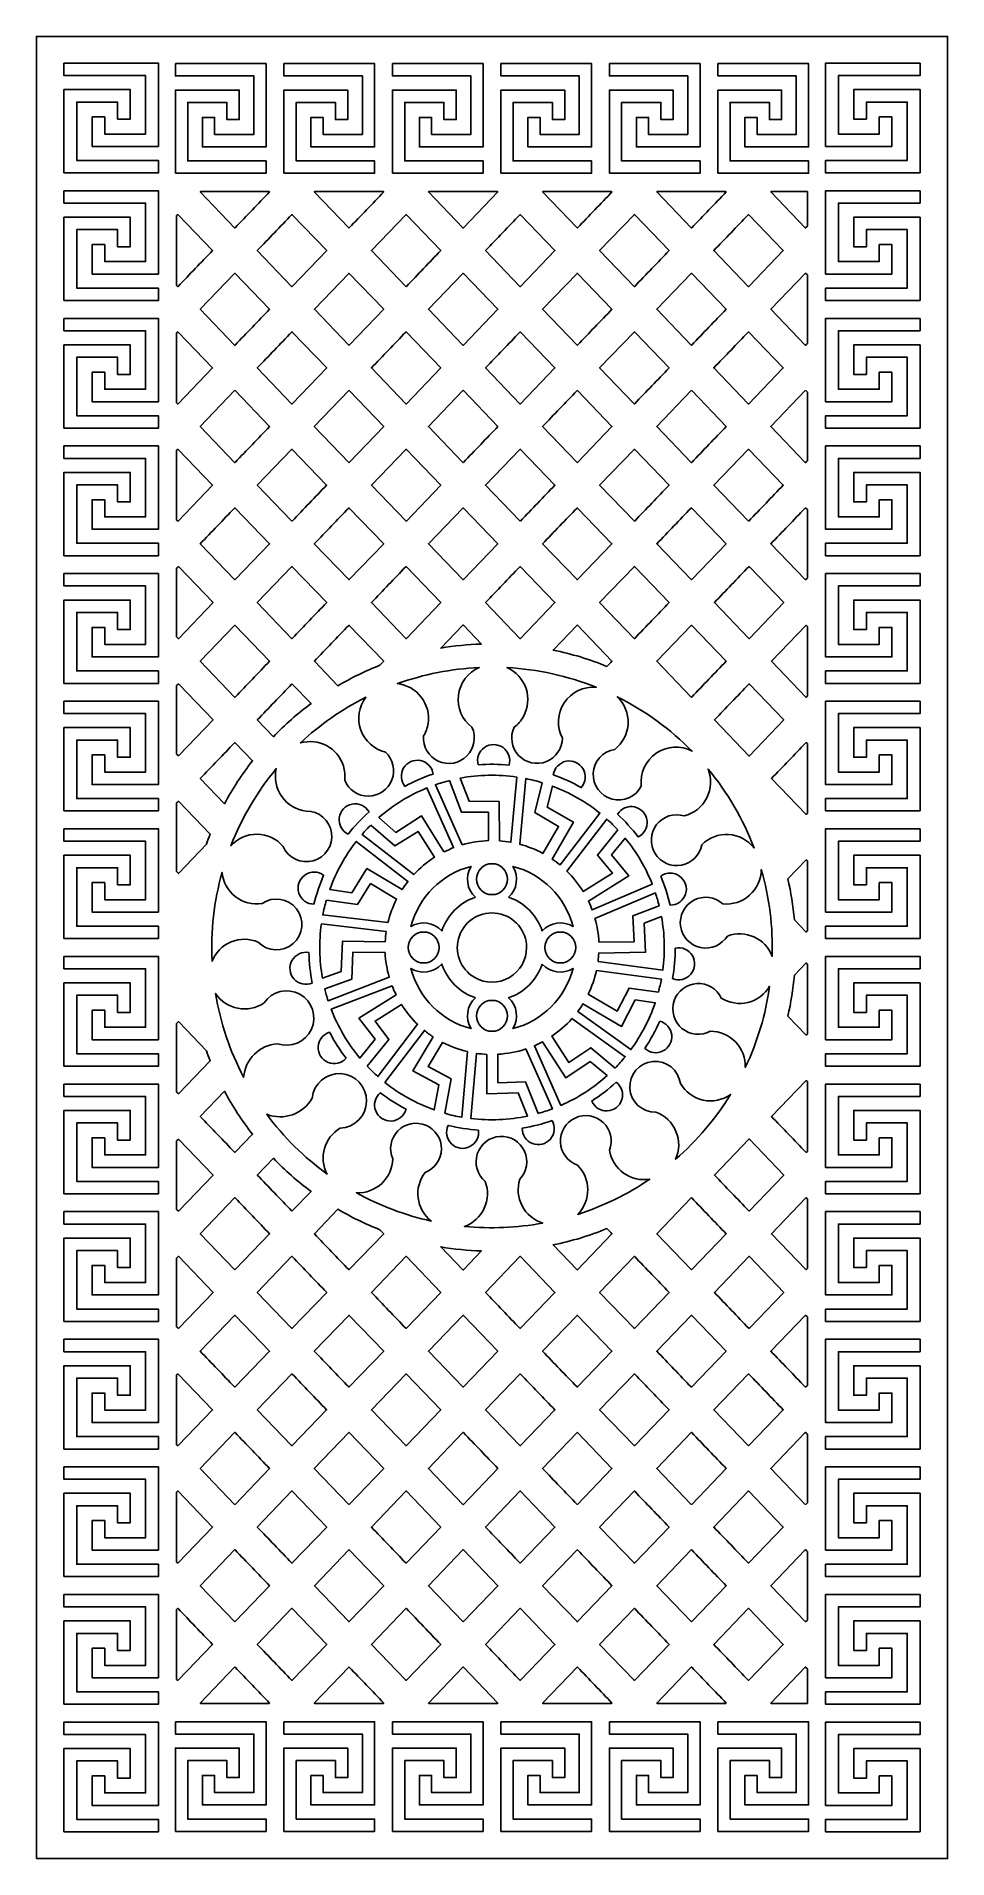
# Model space of a CAD drawing. Header units: millimetres. Extents: x 0 to 1000, y 0 to 2000.
import ezdxf

# ---------------------------------------------------------------- set-up
doc = ezdxf.new("R2010")
doc.units = ezdxf.units.MM
doc.layers.add('Default', color=70, linetype='Continuous')

msp = doc.modelspace()

# ---------------------------------------------------------------- linework, layer by layer
at = {"layer": 'Default'}
for points in [[(0, 0), (1000, 0), (1000, 2000), (0, 2000)], [(30.1, 1970.7), (30.1, 1957), (119.8, 1957), (119.8, 1892.9), (75, 1892.9), (75, 1911.7), (61.1, 1911.7), (61.1, 1879.2), (133.9, 1879.2), (133.9, 1970.7)], [(152.5, 1970.2), (152.5, 1956.6), (238.6, 1956.6), (238.6, 1892.4), (195.5, 1892.4), (195.5, 1911.2), (182.2, 1911.2), (182.2, 1878.8), (252.1, 1878.8), (252.1, 1970.2)], [(271.6, 1970.2), (271.6, 1956.6), (357.7, 1956.6), (357.7, 1892.4), (314.6, 1892.4), (314.6, 1911.2), (301.2, 1911.2), (301.2, 1878.8), (371.2, 1878.8), (371.2, 1970.2)], [(390.7, 1970.2), (390.7, 1956.6), (476.8, 1956.6), (476.8, 1892.4), (433.7, 1892.4), (433.7, 1911.2), (420.3, 1911.2), (420.3, 1878.8), (490.3, 1878.8), (490.3, 1970.2)], [(509.7, 1970.2), (509.7, 1956.6), (595.8, 1956.6), (595.8, 1892.4), (552.8, 1892.4), (552.8, 1911.2), (539.4, 1911.2), (539.4, 1878.8), (609.3, 1878.8), (609.3, 1970.2)], [(628.8, 1970.2), (628.8, 1956.6), (714.9, 1956.6), (714.9, 1892.4), (671.9, 1892.4), (671.9, 1911.2), (658.5, 1911.2), (658.5, 1878.8), (728.4, 1878.8), (728.4, 1970.2)], [(747.9, 1970.2), (747.9, 1956.6), (834, 1956.6), (834, 1892.4), (791, 1892.4), (791, 1911.2), (777.6, 1911.2), (777.6, 1878.8), (847.5, 1878.8), (847.5, 1970.2)], [(969.9, 1970.7), (969.9, 1957), (880.2, 1957), (880.2, 1892.9), (925, 1892.9), (925, 1911.7), (938.9, 1911.7), (938.9, 1879.2), (866.1, 1879.2), (866.1, 1970.7)], [(30.1, 1850.2), (133.9, 1850.2), (133.9, 1863.9), (44.2, 1863.9), (44.2, 1928), (89, 1928), (89, 1909.2), (103, 1909.2), (103, 1941.7), (30.1, 1941.7)], [(152.5, 1849.8), (252.1, 1849.8), (252.1, 1863.4), (166, 1863.4), (166, 1927.6), (209, 1927.6), (209, 1908.8), (222.5, 1908.8), (222.5, 1941.2), (152.5, 1941.2)], [(271.6, 1849.8), (371.2, 1849.8), (371.2, 1863.4), (285.1, 1863.4), (285.1, 1927.6), (328.1, 1927.6), (328.1, 1908.8), (341.6, 1908.8), (341.6, 1941.2), (271.6, 1941.2)], [(390.7, 1849.8), (490.3, 1849.8), (490.3, 1863.4), (404.2, 1863.4), (404.2, 1927.6), (447.2, 1927.6), (447.2, 1908.8), (460.7, 1908.8), (460.7, 1941.2), (390.7, 1941.2)], [(509.7, 1849.8), (609.3, 1849.8), (609.3, 1863.4), (523.2, 1863.4), (523.2, 1927.6), (566.3, 1927.6), (566.3, 1908.8), (579.8, 1908.8), (579.8, 1941.2), (509.7, 1941.2)], [(628.8, 1849.8), (728.4, 1849.8), (728.4, 1863.4), (642.3, 1863.4), (642.3, 1927.6), (685.4, 1927.6), (685.4, 1908.8), (698.8, 1908.8), (698.8, 1941.2), (628.8, 1941.2)], [(747.9, 1849.8), (847.5, 1849.8), (847.5, 1863.4), (761.4, 1863.4), (761.4, 1927.6), (804.5, 1927.6), (804.5, 1908.8), (817.9, 1908.8), (817.9, 1941.2), (747.9, 1941.2)], [(969.9, 1850.2), (866.1, 1850.2), (866.1, 1863.9), (955.8, 1863.9), (955.8, 1928), (911, 1928), (911, 1909.2), (897, 1909.2), (897, 1941.7), (969.9, 1941.7)], [(30.1, 1830.6), (30.1, 1817), (119.8, 1817), (119.8, 1752.8), (75, 1752.8), (75, 1771.6), (61.1, 1771.6), (61.1, 1739.1), (133.9, 1739.1), (133.9, 1830.6)], [(969.9, 1830.6), (969.9, 1817), (880.2, 1817), (880.2, 1752.8), (925, 1752.8), (925, 1771.6), (938.9, 1771.6), (938.9, 1739.1), (866.1, 1739.1), (866.1, 1830.6)], [(30.1, 1710.1), (133.9, 1710.1), (133.9, 1723.8), (44.2, 1723.8), (44.2, 1788), (89, 1788), (89, 1769.2), (103, 1769.2), (103, 1801.6), (30.1, 1801.6)], [(969.9, 1710.1), (866.1, 1710.1), (866.1, 1723.8), (955.8, 1723.8), (955.8, 1788), (911, 1788), (911, 1769.2), (897, 1769.2), (897, 1801.6), (969.9, 1801.6)], [(30.1, 1690.5), (30.1, 1676.9), (119.8, 1676.9), (119.8, 1612.7), (75, 1612.7), (75, 1631.5), (61.1, 1631.5), (61.1, 1599.1), (133.9, 1599.1), (133.9, 1690.5)], [(969.9, 1690.5), (969.9, 1676.9), (880.2, 1676.9), (880.2, 1612.7), (925, 1612.7), (925, 1631.5), (938.9, 1631.5), (938.9, 1599.1), (866.1, 1599.1), (866.1, 1690.5)], [(30.1, 1570.1), (133.9, 1570.1), (133.9, 1583.7), (44.2, 1583.7), (44.2, 1647.9), (89, 1647.9), (89, 1629.1), (103, 1629.1), (103, 1661.5), (30.1, 1661.5)], [(969.9, 1570.1), (866.1, 1570.1), (866.1, 1583.7), (955.8, 1583.7), (955.8, 1647.9), (911, 1647.9), (911, 1629.1), (897, 1629.1), (897, 1661.5), (969.9, 1661.5)], [(30.1, 1550.5), (30.1, 1536.8), (119.8, 1536.8), (119.8, 1472.7), (75, 1472.7), (75, 1491.4), (61.1, 1491.4), (61.1, 1459), (133.9, 1459), (133.9, 1550.5)], [(969.9, 1550.5), (969.9, 1536.8), (880.2, 1536.8), (880.2, 1472.7), (925, 1472.7), (925, 1491.4), (938.9, 1491.4), (938.9, 1459), (866.1, 1459), (866.1, 1550.5)], [(30.1, 1430), (133.9, 1430), (133.9, 1443.7), (44.2, 1443.7), (44.2, 1507.8), (89, 1507.8), (89, 1489), (103, 1489), (103, 1521.5), (30.1, 1521.5)], [(969.9, 1430), (866.1, 1430), (866.1, 1443.7), (955.8, 1443.7), (955.8, 1507.8), (911, 1507.8), (911, 1489), (897, 1489), (897, 1521.5), (969.9, 1521.5)], [(30.1, 1410.4), (30.1, 1396.8), (119.8, 1396.8), (119.8, 1332.6), (75, 1332.6), (75, 1351.4), (61.1, 1351.4), (61.1, 1318.9), (133.9, 1318.9), (133.9, 1410.4)], [(969.9, 1410.4), (969.9, 1396.8), (880.2, 1396.8), (880.2, 1332.6), (925, 1332.6), (925, 1351.4), (938.9, 1351.4), (938.9, 1318.9), (866.1, 1318.9), (866.1, 1410.4)], [(30.1, 1289.9), (133.9, 1289.9), (133.9, 1303.6), (44.2, 1303.6), (44.2, 1367.8), (89, 1367.8), (89, 1349), (103, 1349), (103, 1381.4), (30.1, 1381.4)], [(969.9, 1289.9), (866.1, 1289.9), (866.1, 1303.6), (955.8, 1303.6), (955.8, 1367.8), (911, 1367.8), (911, 1349), (897, 1349), (897, 1381.4), (969.9, 1381.4)], [(30.1, 1270.3), (30.1, 1256.7), (119.8, 1256.7), (119.8, 1192.5), (75, 1192.5), (75, 1211.3), (61.1, 1211.3), (61.1, 1178.9), (133.9, 1178.9), (133.9, 1270.3)], [(969.9, 1270.3), (969.9, 1256.7), (880.2, 1256.7), (880.2, 1192.5), (925, 1192.5), (925, 1211.3), (938.9, 1211.3), (938.9, 1178.9), (866.1, 1178.9), (866.1, 1270.3)], [(30.1, 1149.9), (133.9, 1149.9), (133.9, 1163.5), (44.2, 1163.5), (44.2, 1227.7), (89, 1227.7), (89, 1208.9), (103, 1208.9), (103, 1241.3), (30.1, 1241.3)], [(969.9, 1149.9), (866.1, 1149.9), (866.1, 1163.5), (955.8, 1163.5), (955.8, 1227.7), (911, 1227.7), (911, 1208.9), (897, 1208.9), (897, 1241.3), (969.9, 1241.3)], [(30.1, 1130.3), (30.1, 1116.6), (119.8, 1116.6), (119.8, 1052.5), (75, 1052.5), (75, 1071.2), (61.1, 1071.2), (61.1, 1038.8), (133.9, 1038.8), (133.9, 1130.3)], [(969.9, 1130.3), (969.9, 1116.6), (880.2, 1116.6), (880.2, 1052.5), (925, 1052.5), (925, 1071.2), (938.9, 1071.2), (938.9, 1038.8), (866.1, 1038.8), (866.1, 1130.3)], [(30.1, 1009.8), (133.9, 1009.8), (133.9, 1023.4), (44.2, 1023.4), (44.2, 1087.6), (89, 1087.6), (89, 1068.8), (103, 1068.8), (103, 1101.3), (30.1, 1101.3)], [(969.9, 1009.8), (866.1, 1009.8), (866.1, 1023.4), (955.8, 1023.4), (955.8, 1087.6), (911, 1087.6), (911, 1068.8), (897, 1068.8), (897, 1101.3), (969.9, 1101.3)], [(30.1, 990.2), (30.1, 976.6), (119.8, 976.6), (119.8, 912.4), (75, 912.4), (75, 931.2), (61.1, 931.2), (61.1, 898.7), (133.9, 898.7), (133.9, 990.2)], [(969.9, 990.2), (969.9, 976.6), (880.2, 976.6), (880.2, 912.4), (925, 912.4), (925, 931.2), (938.9, 931.2), (938.9, 898.7), (866.1, 898.7), (866.1, 990.2)], [(30.1, 869.7), (133.9, 869.7), (133.9, 883.4), (44.2, 883.4), (44.2, 947.5), (89, 947.5), (89, 928.8), (103, 928.8), (103, 961.2), (30.1, 961.2)], [(969.9, 869.7), (866.1, 869.7), (866.1, 883.4), (955.8, 883.4), (955.8, 947.5), (911, 947.5), (911, 928.8), (897, 928.8), (897, 961.2), (969.9, 961.2)], [(30.1, 850.1), (30.1, 836.5), (119.8, 836.5), (119.8, 772.3), (75, 772.3), (75, 791.1), (61.1, 791.1), (61.1, 758.7), (133.9, 758.7), (133.9, 850.1)], [(969.9, 850.1), (969.9, 836.5), (880.2, 836.5), (880.2, 772.3), (925, 772.3), (925, 791.1), (938.9, 791.1), (938.9, 758.7), (866.1, 758.7), (866.1, 850.1)], [(30.1, 729.7), (133.9, 729.7), (133.9, 743.3), (44.2, 743.3), (44.2, 807.5), (89, 807.5), (89, 788.7), (103, 788.7), (103, 821.1), (30.1, 821.1)], [(969.9, 729.7), (866.1, 729.7), (866.1, 743.3), (955.8, 743.3), (955.8, 807.5), (911, 807.5), (911, 788.7), (897, 788.7), (897, 821.1), (969.9, 821.1)], [(30.1, 710.1), (30.1, 696.4), (119.8, 696.4), (119.8, 632.2), (75, 632.2), (75, 651), (61.1, 651), (61.1, 618.6), (133.9, 618.6), (133.9, 710.1)], [(969.9, 710.1), (969.9, 696.4), (880.2, 696.4), (880.2, 632.2), (925, 632.2), (925, 651), (938.9, 651), (938.9, 618.6), (866.1, 618.6), (866.1, 710.1)], [(30.1, 589.6), (133.9, 589.6), (133.9, 603.2), (44.2, 603.2), (44.2, 667.4), (89, 667.4), (89, 648.6), (103, 648.6), (103, 681.1), (30.1, 681.1)], [(969.9, 589.6), (866.1, 589.6), (866.1, 603.2), (955.8, 603.2), (955.8, 667.4), (911, 667.4), (911, 648.6), (897, 648.6), (897, 681.1), (969.9, 681.1)], [(30.1, 570), (30.1, 556.3), (119.8, 556.3), (119.8, 492.2), (75, 492.2), (75, 511), (61.1, 511), (61.1, 478.5), (133.9, 478.5), (133.9, 570)], [(969.9, 570), (969.9, 556.3), (880.2, 556.3), (880.2, 492.2), (925, 492.2), (925, 511), (938.9, 511), (938.9, 478.5), (866.1, 478.5), (866.1, 570)], [(30.1, 449.5), (133.9, 449.5), (133.9, 463.2), (44.2, 463.2), (44.2, 527.3), (89, 527.3), (89, 508.6), (103, 508.6), (103, 541), (30.1, 541)], [(969.9, 449.5), (866.1, 449.5), (866.1, 463.2), (955.8, 463.2), (955.8, 527.3), (911, 527.3), (911, 508.6), (897, 508.6), (897, 541), (969.9, 541)], [(30.1, 429.9), (30.1, 416.3), (119.8, 416.3), (119.8, 352.1), (75, 352.1), (75, 370.9), (61.1, 370.9), (61.1, 338.5), (133.9, 338.5), (133.9, 429.9)], [(969.9, 429.9), (969.9, 416.3), (880.2, 416.3), (880.2, 352.1), (925, 352.1), (925, 370.9), (938.9, 370.9), (938.9, 338.5), (866.1, 338.5), (866.1, 429.9)], [(30.1, 309.5), (133.9, 309.5), (133.9, 323.1), (44.2, 323.1), (44.2, 387.3), (89, 387.3), (89, 368.5), (103, 368.5), (103, 400.9), (30.1, 400.9)], [(969.9, 309.5), (866.1, 309.5), (866.1, 323.1), (955.8, 323.1), (955.8, 387.3), (911, 387.3), (911, 368.5), (897, 368.5), (897, 400.9), (969.9, 400.9)], [(30.1, 289.9), (30.1, 276.2), (119.8, 276.2), (119.8, 212), (75, 212), (75, 230.8), (61.1, 230.8), (61.1, 198.4), (133.9, 198.4), (133.9, 289.9)], [(969.9, 289.9), (969.9, 276.2), (880.2, 276.2), (880.2, 212), (925, 212), (925, 230.8), (938.9, 230.8), (938.9, 198.4), (866.1, 198.4), (866.1, 289.9)], [(30.1, 169.4), (133.9, 169.4), (133.9, 183), (44.2, 183), (44.2, 247.2), (89, 247.2), (89, 228.4), (103, 228.4), (103, 260.9), (30.1, 260.9)], [(969.9, 169.4), (866.1, 169.4), (866.1, 183), (955.8, 183), (955.8, 247.2), (911, 247.2), (911, 228.4), (897, 228.4), (897, 260.9), (969.9, 260.9)], [(30.1, 149.8), (30.1, 136.1), (119.8, 136.1), (119.8, 72), (75, 72), (75, 90.8), (61.1, 90.8), (61.1, 58.3), (133.9, 58.3), (133.9, 149.8)], [(152.5, 150.2), (152.5, 136.6), (238.6, 136.6), (238.6, 72.4), (195.5, 72.4), (195.5, 91.2), (182.2, 91.2), (182.2, 58.8), (252.1, 58.8), (252.1, 150.2)], [(271.6, 150.2), (271.6, 136.6), (357.7, 136.6), (357.7, 72.4), (314.6, 72.4), (314.6, 91.2), (301.2, 91.2), (301.2, 58.8), (371.2, 58.8), (371.2, 150.2)], [(390.7, 150.2), (390.7, 136.6), (476.8, 136.6), (476.8, 72.4), (433.7, 72.4), (433.7, 91.2), (420.3, 91.2), (420.3, 58.8), (490.3, 58.8), (490.3, 150.2)], [(509.7, 150.2), (509.7, 136.6), (595.8, 136.6), (595.8, 72.4), (552.8, 72.4), (552.8, 91.2), (539.4, 91.2), (539.4, 58.8), (609.3, 58.8), (609.3, 150.2)], [(628.8, 150.2), (628.8, 136.6), (714.9, 136.6), (714.9, 72.4), (671.9, 72.4), (671.9, 91.2), (658.5, 91.2), (658.5, 58.8), (728.4, 58.8), (728.4, 150.2)], [(747.9, 150.2), (747.9, 136.6), (834, 136.6), (834, 72.4), (791, 72.4), (791, 91.2), (777.6, 91.2), (777.6, 58.8), (847.5, 58.8), (847.5, 150.2)], [(969.9, 149.8), (969.9, 136.1), (880.2, 136.1), (880.2, 72), (925, 72), (925, 90.8), (938.9, 90.8), (938.9, 58.3), (866.1, 58.3), (866.1, 149.8)], [(30.1, 29.3), (133.9, 29.3), (133.9, 43), (44.2, 43), (44.2, 107.1), (89, 107.1), (89, 88.3), (103, 88.3), (103, 120.8), (30.1, 120.8)], [(152.5, 29.8), (252.1, 29.8), (252.1, 43.4), (166, 43.4), (166, 107.6), (209, 107.6), (209, 88.8), (222.5, 88.8), (222.5, 121.2), (152.5, 121.2)], [(271.6, 29.8), (371.2, 29.8), (371.2, 43.4), (285.1, 43.4), (285.1, 107.6), (328.1, 107.6), (328.1, 88.8), (341.6, 88.8), (341.6, 121.2), (271.6, 121.2)], [(390.7, 29.8), (490.3, 29.8), (490.3, 43.4), (404.2, 43.4), (404.2, 107.6), (447.2, 107.6), (447.2, 88.8), (460.7, 88.8), (460.7, 121.2), (390.7, 121.2)], [(509.7, 29.8), (609.3, 29.8), (609.3, 43.4), (523.2, 43.4), (523.2, 107.6), (566.3, 107.6), (566.3, 88.8), (579.8, 88.8), (579.8, 121.2), (509.7, 121.2)], [(628.8, 29.8), (728.4, 29.8), (728.4, 43.4), (642.3, 43.4), (642.3, 107.6), (685.4, 107.6), (685.4, 88.8), (698.8, 88.8), (698.8, 121.2), (628.8, 121.2)], [(747.9, 29.8), (847.5, 29.8), (847.5, 43.4), (761.4, 43.4), (761.4, 107.6), (804.5, 107.6), (804.5, 88.8), (817.9, 88.8), (817.9, 121.2), (747.9, 121.2)], [(969.9, 29.3), (866.1, 29.3), (866.1, 43), (955.8, 43), (955.8, 107.1), (911, 107.1), (911, 88.3), (897, 88.3), (897, 120.8), (969.9, 120.8)]]:
    msp.add_lwpolyline(points, close=True, dxfattribs=at)
for points in [[(217.5, 1790, 0.002669), (218.1, 1790, -0.0024), (255.9, 1829.3), (255.5, 1829.8), (180.1, 1829.8), (179.7, 1829.3)], [(343.4, 1790, 0.001102), (342.8, 1790), (304.9, 1829.3), (305.4, 1829.8), (380.8, 1829.8), (381.2, 1829.3, -0.000785), (343.4, 1790)], [(468.7, 1790, 0.001102), (468, 1790), (430.2, 1829.3), (430.6, 1829.8), (506, 1829.8), (506.5, 1829.3)], [(593.3, 1790, 0.002669), (594, 1790, -0.0024), (631.7, 1829.3), (631.3, 1829.8), (555.9, 1829.8), (555.5, 1829.3)], [(719.2, 1790, 0.001102), (718.6, 1790), (680.8, 1829.3), (681.2, 1829.8), (756.6, 1829.8), (757, 1829.3, -0.000785), (719.2, 1790)], [(844.5, 1790, 0.001102), (843.9, 1790), (806, 1829.3), (806.5, 1829.8), (846.1, 1829.8), (846.1, 1791.7, -0.000034), (844.5, 1790)], [(154.9, 1725.6, 0.003606), (155.5, 1725.6, -0.0024), (193.3, 1765), (155.5, 1804.3, -0.005143), (154.8, 1804.3), (153.9, 1803.3), (153.9, 1726.7)], [(280.1, 1804.3, -0.002374), (242.3, 1765), (280.1, 1725.6, -0.00111), (280.8, 1725.6), (280.8, 1725.6), (318.6, 1765), (280.8, 1804.3), (280.8, 1804.3, 0.003151)], [(406.1, 1725.6, -0.0024), (443.8, 1765), (406, 1804.3, -0.005177), (405.4, 1804.3), (405.4, 1804.3), (367.6, 1765), (405.4, 1725.6), (405.4, 1725.6, 0.003645)], [(531.3, 1804.3), (569.1, 1765), (531.3, 1725.6), (531.3, 1725.6, 0.00111), (530.7, 1725.6), (492.9, 1765, -0.000728), (530.6, 1804.3), (530.6, 1804.3, 0.008661)], [(656.6, 1725.6, 0.000785), (694.4, 1765), (656.6, 1804.3, -0.008661), (655.9, 1804.3), (655.9, 1804.3), (618.1, 1765), (655.9, 1725.6), (655.9, 1725.6, 0.003645)], [(781.2, 1804.3, -0.002374), (743.4, 1765), (781.2, 1725.6, -0.00111), (781.9, 1725.6), (781.9, 1725.6), (819.6, 1765), (781.8, 1804.3), (781.8, 1804.3, 0.003151)], [(217.5, 1739.9, 0.194133), (218.1, 1739.9), (218.1, 1739.9), (255.9, 1700.6, -0.000785), (218.1, 1661.3), (218.2, 1661.3, 0.00111), (217.5, 1661.3), (179.7, 1700.6), (217.5, 1739.9, -0.000299)], [(343.4, 1739.9), (381.2, 1700.6), (343.4, 1661.3), (343.4, 1661.3, 0.00111), (342.8, 1661.3), (305, 1700.6), (342.8, 1739.9), (342.7, 1739.9, 0.194096), (343.4, 1739.9)], [(468.7, 1739.9), (506.5, 1700.6), (468.7, 1661.3), (468.7, 1661.3, 0.00111), (468, 1661.3), (430.2, 1700.6), (468, 1739.9), (468, 1739.9, 0.194096), (468.7, 1739.9)], [(594, 1661.3, -0.0024), (631.7, 1700.6), (593.9, 1739.9, -0.189578), (593.3, 1739.9), (593.3, 1739.9), (555.5, 1700.6), (593.3, 1661.3), (593.3, 1661.3, 0.002697)], [(718.6, 1739.9, 0.194133), (719.2, 1739.9), (719.2, 1739.9), (757, 1700.6, -0.000785), (719.2, 1661.3), (719.2, 1661.3, 0.00111), (718.6, 1661.3), (680.8, 1700.6), (718.6, 1739.9, -0.000299)], [(843.8, 1739.9, 0.19242), (844.5, 1739.9), (846.1, 1738.2), (846.1, 1663, -0.000034), (844.5, 1661.3, -0.003791), (843.9, 1661.3), (806.1, 1700.6), (843.8, 1739.9, -0.000313)], [(155.5, 1675.5, 0.003124), (154.8, 1675.5, -0.000062), (153.9, 1674.5), (153.9, 1597.9), (154.9, 1596.9, -0.008425), (155.5, 1596.9), (193.3, 1636.2)], [(280.1, 1675.5, -0.002374), (242.3, 1636.2), (280.1, 1596.9, -0.00111), (280.8, 1596.9), (280.8, 1596.9), (318.6, 1636.2), (280.8, 1675.5), (280.8, 1675.5, 0.003151)], [(405.4, 1675.5, -0.002374), (367.6, 1636.2), (405.4, 1596.9, -0.008492), (406.1, 1596.9), (406, 1596.9), (443.8, 1636.2), (406, 1675.5), (406, 1675.5, 0.003151)], [(531.3, 1675.5), (569.1, 1636.2), (531.3, 1596.9), (531.3, 1596.9, 0.00111), (530.7, 1596.9), (492.9, 1636.2, -0.000728), (530.7, 1675.5), (530.6, 1675.5, 0.008661)], [(656.6, 1596.9, 0.000785), (694.4, 1636.2), (656.6, 1675.5, -0.008661), (655.9, 1675.5), (655.9, 1675.5), (618.1, 1636.2), (655.9, 1596.9), (655.9, 1596.9, 0.003645)], [(781.2, 1675.5, -0.002374), (743.4, 1636.2), (781.2, 1596.9, -0.00111), (781.9, 1596.9), (781.9, 1596.9), (819.7, 1636.2), (781.8, 1675.5), (781.8, 1675.5, 0.003151)], [(217.5, 1611.2, 0.194133), (218.1, 1611.2), (218.1, 1611.2), (255.9, 1571.8, -0.000619), (218.1, 1532.5), (218.1, 1532.5, 0.005324), (217.5, 1532.5), (179.7, 1571.8), (217.4, 1611.2, -0.000299)], [(342.7, 1611.2, 0.194133), (343.4, 1611.2, 1.090548), (343.4, 1611.2), (381.2, 1571.8), (343.4, 1532.5), (343.4, 1532.5, 0.00111), (342.7, 1532.5), (304.9, 1571.8), (342.7, 1611.2, -0.000299)], [(468.7, 1611.2), (506.4, 1571.8, -0.000873), (468.7, 1532.5), (468.7, 1532.5, 0.00111), (468, 1532.5), (430.2, 1571.8), (468, 1611.2), (468, 1611.2, -0.083248)], [(593.3, 1611.2, 0.194137), (593.9, 1611.2), (593.9, 1611.2), (631.7, 1571.8), (593.9, 1532.5, -0.002697), (593.3, 1532.5), (593.3, 1532.5), (555.5, 1571.8, -0.000554), (593.3, 1611.2, -0.000303)], [(718.5, 1611.2, 0.194133), (719.2, 1611.2), (719.2, 1611.2), (757, 1571.8, -0.000619), (719.2, 1532.5), (719.2, 1532.5, 0.005324), (718.6, 1532.5), (680.8, 1571.8), (718.5, 1611.2, -0.000299)], [(843.8, 1611.2, 0.192606), (844.5, 1611.2), (846.1, 1609.4), (846.1, 1534.2, -0.000027), (844.5, 1532.5, -0.003791), (843.8, 1532.5), (806, 1571.8), (843.8, 1611.2, -0.000297)], [(155.5, 1546.8), (193.3, 1507.5), (155.5, 1468.1, 0.001102), (154.8, 1468.2), (153.9, 1469.2), (153.9, 1545.8), (154.8, 1546.8, 0.19156), (155.5, 1546.8)], [(280.8, 1468.1, -0.0024), (318.5, 1507.5), (280.7, 1546.8, -0.189578), (280.1, 1546.8), (280.1, 1546.8), (242.3, 1507.5), (280.1, 1468.2), (280.1, 1468.2, 0.002697)], [(406, 1546.8), (443.8, 1507.5), (406, 1468.1), (406, 1468.1, 0.00111), (405.4, 1468.2), (367.6, 1507.5), (405.4, 1546.8), (405.4, 1546.8, 0.194096), (406, 1546.8)], [(531.3, 1468.1, -0.0024), (569.1, 1507.5), (531.3, 1546.8, -0.189578), (530.6, 1546.8), (530.6, 1546.8), (492.8, 1507.5), (530.7, 1468.2), (530.6, 1468.2, 0.002697)], [(655.9, 1546.8, 0.194133), (656.6, 1546.8), (656.6, 1546.8), (694.3, 1507.5, -0.000785), (656.6, 1468.1), (656.6, 1468.1, 0.00111), (655.9, 1468.2), (618.1, 1507.5), (655.9, 1546.8, -0.000299)], [(781.2, 1546.8, 0.194133), (781.8, 1546.8), (781.8, 1546.8), (819.6, 1507.5, -0.000785), (781.9, 1468.1), (781.9, 1468.1, 0.00111), (781.2, 1468.2), (743.4, 1507.5), (781.2, 1546.8, -0.000299)], [(217.4, 1482.4, -0.002374), (179.7, 1443.1), (217.5, 1403.8, -0.00111), (218.1, 1403.8), (218.1, 1403.8), (255.9, 1443.1), (218.1, 1482.4), (218.1, 1482.4, 0.003151)], [(342.7, 1482.4, -0.002374), (304.9, 1443.1), (342.7, 1403.8, -0.008492), (343.4, 1403.8), (343.4, 1403.8), (381.2, 1443.1), (343.4, 1482.4), (343.4, 1482.4, 0.003151)], [(468.6, 1482.4), (506.4, 1443.1), (468.7, 1403.8), (468.7, 1403.8, 0.00111), (468, 1403.8), (430.2, 1443.1), (468, 1482.4), (468, 1482.4, 0.194096), (468.6, 1482.4)], [(593.3, 1482.4, 0.194137), (593.9, 1482.4), (593.9, 1482.4), (631.7, 1443.1), (593.9, 1403.8, -0.002697), (593.3, 1403.8), (593.3, 1403.8), (555.5, 1443.1, -0.000554), (593.3, 1482.4, -0.000303)], [(718.5, 1482.4, -0.002374), (680.8, 1443.1), (718.6, 1403.8, -0.00111), (719.2, 1403.8), (719.2, 1403.8), (757, 1443.1), (719.2, 1482.4), (719.2, 1482.4, 0.003151)], [(844.5, 1482.4, 0.003124), (843.8, 1482.4, -0.002374), (806, 1443.1), (843.8, 1403.8, -0.001102), (844.5, 1403.8), (846.1, 1405.5), (846.1, 1480.7)], [(156.1, 1418, 0.003124), (155.5, 1418, -0.000103), (153.9, 1416.2), (153.9, 1341), (155.5, 1339.3, -0.008425), (156.2, 1339.3), (193.9, 1378.6)], [(280.8, 1339.3, -0.0024), (318.6, 1378.6), (280.8, 1418, -0.189578), (280.1, 1418), (280.1, 1418), (242.3, 1378.6), (280.1, 1339.3), (280.1, 1339.3, 0.002697)], [(405.4, 1418, -0.002374), (367.6, 1378.6), (405.4, 1339.3, -0.008492), (406, 1339.3), (406, 1339.3), (443.8, 1378.6), (406, 1418), (406, 1418, 0.003151)], [(531.3, 1418), (569.1, 1378.6), (531.3, 1339.3), (531.3, 1339.3, 0.00111), (530.7, 1339.3), (492.9, 1378.6, -0.000728), (530.6, 1418), (530.6, 1418, 0.008661)], [(656.6, 1339.3, 0.000785), (694.4, 1378.6), (656.6, 1418, -0.008661), (655.9, 1418), (655.9, 1418), (618.1, 1378.6), (655.9, 1339.3), (655.9, 1339.3, 0.003645)], [(782.5, 1418), (820.3, 1378.6), (782.5, 1339.3), (782.5, 1339.3, 0.00111), (781.9, 1339.3), (744.1, 1378.6, -0.000554), (781.8, 1418), (781.8, 1418, 0.194137), (782.5, 1418)], [(217.5, 1353.6, 0.194133), (218.1, 1353.6), (218.1, 1353.6), (255.9, 1314.3, -0.000619), (218.2, 1274.9), (218.2, 1274.9, 0.005324), (217.5, 1274.9), (179.7, 1314.3), (217.5, 1353.6, -0.000299)], [(342.8, 1353.6, 0.191189), (343.4, 1353.6), (381.2, 1314.3), (376.9, 1309.8, 0.038437), (330.9, 1287.3), (305, 1314.3, -0.000554), (342.7, 1353.6, 0.000241)], [(468, 1353.7, -0.082521), (468.6, 1353.7), (488.4, 1333.1, 0.033642), (443.8, 1328.6)], [(593.3, 1353.7), (567.1, 1326.5, -0.046353), (626.1, 1308.5, 0.000116), (631.7, 1314.4), (593.9, 1353.7, -0.008602), (593.3, 1353.7)], [(718.6, 1353.6, 0.194133), (719.2, 1353.6), (719.2, 1353.6), (757, 1314.3, -0.000785), (719.2, 1274.9), (719.2, 1274.9, 0.00111), (718.6, 1274.9), (680.8, 1314.3), (718.6, 1353.6, -0.000299)], [(844.5, 1353.6, 0.192606), (845.1, 1353.6), (846.1, 1352.5), (846.1, 1275.9, -0.000016), (845.2, 1274.9, -0.003791), (844.5, 1274.9), (806.7, 1314.3), (844.5, 1353.6, -0.000297)], [(429.8, 1245.8, -0.095197), (424.9, 1232.2, 1.297581), (478, 1241.7, -0.575218), (486, 1307.3, 0.074829), (396.2, 1289.6, -0.426581)], [(534.4, 1253.4, -0.102611), (524.2, 1241.7, 1.240818), (577.3, 1229.8, -0.591421), (614.4, 1285.6, 0.082117), (516.4, 1307.2, -0.443906)], [(156.1, 1289.2), (193.9, 1249.9), (156.1, 1210.6, 0.001102), (155.5, 1210.6), (153.9, 1212.3), (153.9, 1287.5), (155.5, 1289.2, 0.19156), (156.1, 1289.2)], [(280.8, 1289.1, 0.003124), (280.1, 1289.1, -0.002374), (242.3, 1249.8), (260, 1231.4, -0.041332), (301.4, 1267.7)], [(781.8, 1289.1, -0.002374), (744.1, 1249.8), (781.9, 1210.5, -0.00111), (782.5, 1210.5), (782.5, 1210.5), (820.3, 1249.8), (782.5, 1289.1), (782.5, 1289.1, 0.003151)], [(336.9, 1199.3, 0.408422), (289.7, 1224.5, -0.071666), (361.6, 1274.7, 0.541956), (383.1, 1214.4, -1.247822), (338.4, 1183.5, 0.104828)], [(634.7, 1217.4, 0.457739), (637.5, 1275.2, -0.083142), (719.6, 1215.4, 0.604587), (663.8, 1177.2, -1.635724)], [(218.1, 1224.8, 0.003124), (217.5, 1224.8, -0.002374), (179.7, 1185.5), (206.4, 1157.8, -0.042386), (237.2, 1205)], [(484.8, 1200.5, -1.319752), (518.7, 1200.2, 0.042183)], [(845.1, 1224.8, 0.003124), (844.5, 1224.8, -0.002374), (806.7, 1185.5), (844.5, 1146.2, -0.001102), (845.2, 1146.2), (846.1, 1147.2), (846.1, 1223.8)], [(404.4, 1176.9, -0.042206), (435.4, 1190.4, 1.317138)], [(567.3, 1189.5, -0.041976), (598, 1175.6, 1.343201)], [(296.1, 1149.8, -0.446914), (263.2, 1196.3, 0.080268), (213.4, 1111.7, -0.451406), (270.7, 1111, 1.865412)], [(453.3, 1183.2), (466.5, 1148.6), (496.1, 1148.4), (496.1, 1117.3, 0.062147), (467.4, 1112.8), (437.9, 1178.6, -0.021312)], [(508.1, 1117.1, -0.027109), (520.7, 1115.6), (527.2, 1187.1, 0.082678), (465.1, 1185.9), (474.8, 1160.5), (508, 1160.1)], [(555, 1180.9, 0.024338), (537.1, 1185.4), (530.5, 1113.4, -0.057898), (555.7, 1103.3), (573, 1132.9), (546.9, 1148.1)], [(710.8, 1144.5, 2.621897), (730.2, 1112.8, -0.453614), (787.6, 1109.2, 0.082013), (737.2, 1195.9, -0.456833)], [(156.1, 1160.4, 0.003124), (155.5, 1160.4, -0.000103), (153.9, 1158.7), (153.9, 1083.4), (155.5, 1081.7, -0.008425), (156.2, 1081.7), (186.5, 1113.3, -0.008871), (190.7, 1124.4)], [(447.3, 1104.9, -0.024526), (457.8, 1109.6), (428.5, 1175.1, 0.082366), (375.8, 1142.6), (394.4, 1126.4), (422.7, 1144.5)], [(560.7, 1154), (566.4, 1177.1, -0.079581), (618.4, 1147.5), (574.7, 1090.6, 0.023236), (565.9, 1097.1), (589.3, 1137.7)], [(342, 1124.4, -0.041963), (365, 1149, 1.344648)], [(638.1, 1129.1), (615.7, 1101.5), (632.4, 1081.7), (600, 1061.5, 0.061271), (582.1, 1083.9), (626, 1141, -0.022451)], [(637.8, 1146.4, -0.042084), (660.4, 1121.3, 1.33105)], [(367, 1134.4, 0.018549), (357.4, 1124.2), (414.3, 1080.2, -0.062661), (436.8, 1099), (418.9, 1127.4), (393.4, 1111.5)], [(346.2, 1060.1), (322, 1063.7, -0.080079), (351, 1116.4), (407.8, 1072.6, 0.023867), (401.3, 1063.5), (362.7, 1086.6)], [(631.2, 1101.6), (650, 1078.8), (605.8, 1050.9, -0.022423), (609.9, 1041.3), (675.9, 1069.4, 0.078034), (646.2, 1120)], [(243.4, 1005.9, 0.423139), (192.8, 984.9, -0.080379), (203.7, 1082.5, 0.432215), (247.6, 1048.3, -2.152345)], [(304.6, 1047.5, -0.041681), (315.2, 1079.3, 1.375244)], [(481.8, 1055.1, 0.23756), (444.9, 1018.2, 0.358541), (411, 1023, -0.272721), (477, 1089, 0.358541)], [(518.2, 1055.1, 0.358541), (523, 1089, -0.272721), (589, 1023, 0.358541), (555.1, 1018.2, 0.23756)], [(685.2, 1078.2, -0.04154), (695.6, 1046.5, 1.390229)], [(758.3, 1012.6, -0.413599), (807.5, 990.3, 0.07842), (795.5, 1085.5, -0.441604), (753.3, 1047.9, 2.766819)], [(844.5, 1096, 0.19242), (845.2, 1096), (846.1, 1095), (846.1, 1018.3, -0.00002), (845.2, 1017.3, -0.003791), (844.5, 1017.3), (831.9, 1030.4, 0.034169), (824.7, 1075.4), (844.5, 1096, -0.000313)], [(318.2, 1052.1, 0.022301), (314.3, 1035.7), (385.8, 1027.3, -0.058746), (395.3, 1053.1), (366.7, 1070.1), (352.3, 1047.1)], [(683.5, 1045.7), (654.6, 1034.9), (656, 1006.4), (617.3, 1005.9, 0.055891), (613, 1031.7), (679.3, 1060, -0.019635)], [(334.4, 973.8), (335.9, 1006.8), (382.8, 1006.4, -0.023643), (383.9, 1017.4), (312.7, 1025.9, 0.079046), (313.9, 966.5)], [(538, 1000, 1.732051), (481, 967, 0.57735)], [(667.1, 1026.7), (686, 1033.9, -0.077974), (687.5, 975.3), (616.4, 984.8, 0.019537), (617.2, 993.9), (668.6, 994.8)], [(302.7, 961, -0.041911), (299, 994.4, 1.35032)], [(316.4, 954.6, 0.01788), (320.1, 941.6), (387.2, 967.4, -0.058536), (382.7, 994.4), (347.3, 994.9), (346, 965.3)], [(481.8, 944.9, 0.358541), (477, 911, -0.272721), (411, 977, 0.358541), (444.9, 981.8, 0.23756)], [(555.1, 981.8, 0.358541), (589, 977, -0.272721), (523, 911, 0.358541), (518.2, 944.9, 0.23756)], [(701.1, 999.3, -0.041898), (698.2, 965.8, 1.351838)], [(844.5, 904, -0.19242), (845.2, 904), (846.1, 905), (846.1, 981.7, 0.00002), (845.2, 982.7, 0.003791), (844.5, 982.7), (831.9, 969.6, -0.034169), (824.7, 924.6), (844.5, 904, 0.000313)], [(682.6, 950.9), (650.5, 955.5), (637.3, 930.1), (605.6, 948.7, 0.059263), (614.7, 974.9), (685.9, 965.4, -0.01965)], [(739.6, 908, -0.42787), (778, 868.3, 0.076153), (804.7, 957.5, -0.420065), (751.7, 944.3, 2.520868)], [(264.6, 894.4, 0.371049), (227.4, 857.5, -0.079428), (196.5, 949.6, 0.416703), (249.8, 939.2, -2.040407)], [(371.6, 899.4), (353.9, 922.4), (394.7, 948.1, -0.022808), (390.4, 957.9), (323.5, 932.2, 0.082518), (354.9, 878.7)], [(657.2, 942.4), (679.1, 939.3, -0.076866), (652.4, 888), (594.1, 929.8, 0.021723), (599.8, 938.2), (642.3, 913.3)], [(363, 869.7), (386.9, 899.2), (371.7, 919.2), (400.6, 937.6, 0.060185), (418.3, 915.7), (374.7, 858.4, -0.021576)], [(635.1, 867.7), (608.6, 889.9), (584.5, 873.6), (565.7, 902.7, 0.062801), (587.8, 922), (646.2, 880.1, -0.022049)], [(156.1, 839.6, -0.003124), (155.5, 839.6, 0.000103), (153.9, 841.3), (153.9, 916.6), (155.5, 918.3, 0.008425), (156.2, 918.3), (186.5, 886.7, 0.008871), (190.7, 875.6)], [(339.9, 878.4, -0.042179), (321.7, 907, 1.320218)], [(435.3, 902), (413.2, 864.6), (441.8, 849.3), (436.6, 821.8, -0.082523), (382.4, 851.9), (425.8, 909, 0.025269)], [(684.1, 919.2, -0.042485), (667.8, 889.2, 1.283803)], [(448.1, 818.1), (455.2, 855.7), (429.9, 869.2), (445.7, 895.9, 0.062539), (473.1, 885.7), (466.9, 813.8, -0.041551)], [(494.3, 882.7), (494.3, 839.4), (528.8, 840.3), (538.8, 814.9, -0.082591), (476.9, 812.3), (483, 883.8, 0.024293)], [(550.6, 817.8, 0.021868), (566.3, 822.9), (537.1, 888.6, -0.066969), (506.4, 882.8), (506.5, 851.6), (536.9, 852.5)], [(607.9, 874.9), (626.4, 859.4, -0.080372), (575.6, 826.7), (546.5, 892.2, 0.0211), (555.4, 896.5), (581.2, 856.9)], [(302.6, 834.8, -0.375424), (252.8, 816.9, 0.076162), (319, 751.3, -0.398751), (333.5, 801.8, 2.191757)], [(679.8, 819.3, -0.437074), (701.5, 767.6, 0.076224), (761.9, 838.7, -0.440925), (706.8, 850.6, 2.253444)], [(218.1, 775.2, -0.003124), (217.5, 775.2, 0.002374), (179.7, 814.5), (206.4, 842.2, 0.042386), (237.2, 795)], [(405.7, 822.4, -0.041873), (377.4, 840.6, 1.354493)], [(636.3, 852.2, -0.042289), (609.5, 831.4, 1.30737)], [(845.1, 775.2, -0.003124), (844.5, 775.2, 0.002374), (806.7, 814.5), (844.5, 853.8, 0.001102), (845.2, 853.8), (846.1, 852.8), (846.1, 776.2)], [(391.1, 768, -0.420253), (351.2, 730.8, 0.071703), (433.3, 699.7, -0.412499), (426.6, 753.2, 2.498036)], [(485.2, 799.5, -0.041987), (451.9, 804.7, 1.341981)], [(565.9, 810, -0.042109), (533.2, 801.7, 1.328257)], [(593.8, 761.2, -0.414051), (594.1, 707.1, 0.071832), (673.1, 745.7, -0.418296), (629, 777.6, 2.467882)], [(156.1, 710.8), (193.9, 750.1), (156.1, 789.4, -0.001102), (155.5, 789.4), (153.9, 787.7), (153.9, 712.5), (155.5, 710.8, -0.19156), (156.1, 710.8)], [(530.5, 745.6, 2.540274), (492.6, 743.3, -0.418618), (469.8, 693.9, 0.070256), (555.7, 697.5, -0.417015)], [(781.8, 710.9, 0.002374), (744.1, 750.2), (781.9, 789.5, 0.00111), (782.5, 789.5), (782.5, 789.5), (820.3, 750.2), (782.5, 710.9), (782.5, 710.9, -0.003151)], [(280.8, 710.9, -0.003124), (280.1, 710.9, 0.002374), (242.3, 750.2), (260, 768.6, 0.041332), (301.4, 732.3)], [(217.5, 646.4, -0.194133), (218.1, 646.4), (218.1, 646.4), (255.9, 685.7, 0.000619), (218.2, 725.1), (218.2, 725.1, -0.005324), (217.5, 725.1), (179.7, 685.7), (217.5, 646.4, 0.000299)], [(718.6, 646.4, -0.194133), (719.2, 646.4), (719.2, 646.4), (757, 685.7, 0.000785), (719.2, 725.1), (719.2, 725.1, -0.00111), (718.6, 725.1), (680.8, 685.7), (718.6, 646.4, 0.000299)], [(844.5, 646.4, -0.192606), (845.1, 646.4), (846.1, 647.5), (846.1, 724.1, 0.000016), (845.2, 725.1, 0.003791), (844.5, 725.1), (806.7, 685.7), (844.5, 646.4, 0.000297)], [(342.8, 646.4, -0.191189), (343.4, 646.4), (381.2, 685.7), (376.9, 690.2, -0.038437), (330.9, 712.7), (305, 685.7, 0.000554), (342.7, 646.4, -0.000241)], [(593.3, 646.3), (567.1, 673.5, 0.046353), (626.1, 691.5, -0.000116), (631.7, 685.6), (593.9, 646.3, 0.008602), (593.3, 646.3)], [(156.1, 582, -0.003124), (155.5, 582, 0.000103), (153.9, 583.8), (153.9, 659), (155.5, 660.7, 0.008425), (156.2, 660.7), (193.9, 621.4)], [(280.8, 660.7, 0.0024), (318.6, 621.4), (280.8, 582, 0.189578), (280.1, 582), (280.1, 582), (242.3, 621.4), (280.1, 660.7), (280.1, 660.7, -0.002697)], [(405.4, 582, 0.002374), (367.6, 621.4), (405.4, 660.7, 0.008492), (406, 660.7), (406, 660.7), (443.8, 621.4), (406, 582), (406, 582, -0.003151)], [(468, 646.3, 0.082521), (468.6, 646.3), (488.4, 666.9, -0.033642), (443.8, 671.4)], [(531.3, 582), (569.1, 621.4), (531.3, 660.7), (531.3, 660.7, -0.00111), (530.7, 660.7), (492.9, 621.4, 0.000728), (530.6, 582), (530.6, 582, -0.008661)], [(656.6, 660.7, -0.000785), (694.4, 621.4), (656.6, 582, 0.008661), (655.9, 582), (655.9, 582), (618.1, 621.4), (655.9, 660.7), (655.9, 660.7, -0.003645)], [(782.5, 582), (820.3, 621.4), (782.5, 660.7), (782.5, 660.7, -0.00111), (781.9, 660.7), (744.1, 621.4, 0.000554), (781.8, 582), (781.8, 582, -0.194137), (782.5, 582)], [(217.4, 517.6, 0.002374), (179.7, 556.9), (217.5, 596.2, 0.00111), (218.1, 596.2), (218.1, 596.2), (255.9, 556.9), (218.1, 517.6), (218.1, 517.6, -0.003151)], [(342.7, 517.6, 0.002374), (304.9, 556.9), (342.7, 596.2, 0.008492), (343.4, 596.2), (343.4, 596.2), (381.2, 556.9), (343.4, 517.6), (343.4, 517.6, -0.003151)], [(468.6, 517.6), (506.4, 556.9), (468.7, 596.2), (468.7, 596.2, -0.00111), (468, 596.2), (430.2, 556.9), (468, 517.6), (468, 517.6, -0.194096), (468.6, 517.6)], [(593.3, 517.6, -0.194137), (593.9, 517.6), (593.9, 517.6), (631.7, 556.9), (593.9, 596.2, 0.002697), (593.3, 596.2), (593.3, 596.2), (555.5, 556.9, 0.000554), (593.3, 517.6, 0.000303)], [(718.5, 517.6, 0.002374), (680.8, 556.9), (718.6, 596.2, 0.00111), (719.2, 596.2), (719.2, 596.2), (757, 556.9), (719.2, 517.6), (719.2, 517.6, -0.003151)], [(844.5, 517.6, -0.003124), (843.8, 517.6, 0.002374), (806, 556.9), (843.8, 596.2, 0.001102), (844.5, 596.2), (846.1, 594.5), (846.1, 519.3)], [(155.5, 453.2), (193.3, 492.5), (155.5, 531.8, -0.001102), (154.8, 531.8), (153.9, 530.8), (153.9, 454.2), (154.8, 453.2, -0.19156), (155.5, 453.2)], [(280.8, 531.8, 0.0024), (318.5, 492.5), (280.7, 453.2, 0.189578), (280.1, 453.2), (280.1, 453.2), (242.3, 492.5), (280.1, 531.8), (280.1, 531.8, -0.002697)], [(406, 453.2), (443.8, 492.5), (406, 531.8), (406, 531.8, -0.00111), (405.4, 531.8), (367.6, 492.5), (405.4, 453.2), (405.4, 453.2, -0.194096), (406, 453.2)], [(531.3, 531.8, 0.0024), (569.1, 492.5), (531.3, 453.2, 0.189578), (530.6, 453.2), (530.6, 453.2), (492.8, 492.5), (530.7, 531.8), (530.6, 531.8, -0.002697)], [(655.9, 453.2, -0.194133), (656.6, 453.2), (656.6, 453.2), (694.3, 492.5, 0.000785), (656.6, 531.8), (656.6, 531.8, -0.00111), (655.9, 531.8), (618.1, 492.5), (655.9, 453.2, 0.000299)], [(781.2, 453.2, -0.194133), (781.8, 453.2), (781.8, 453.2), (819.6, 492.5, 0.000785), (781.9, 531.8), (781.9, 531.8, -0.00111), (781.2, 531.8), (743.4, 492.5), (781.2, 453.2, 0.000299)], [(217.5, 388.8, -0.194133), (218.1, 388.8), (218.1, 388.8), (255.9, 428.1, 0.000619), (218.1, 467.5), (218.1, 467.5, -0.005324), (217.5, 467.5), (179.7, 428.2), (217.4, 388.8, 0.000299)], [(342.7, 388.8, -0.194133), (343.4, 388.8, -1.090548), (343.4, 388.8), (381.2, 428.2), (343.4, 467.5), (343.4, 467.5, -0.00111), (342.7, 467.5), (304.9, 428.2), (342.7, 388.8, 0.000299)], [(468.7, 388.8), (506.4, 428.2, 0.000873), (468.7, 467.5), (468.7, 467.5, -0.00111), (468, 467.5), (430.2, 428.2), (468, 388.8), (468, 388.8, 0.083248)], [(593.3, 388.8, -0.194137), (593.9, 388.8), (593.9, 388.8), (631.7, 428.2), (593.9, 467.5, 0.002697), (593.3, 467.5), (593.3, 467.5), (555.5, 428.2, 0.000554), (593.3, 388.8, 0.000303)], [(718.5, 388.8, -0.194133), (719.2, 388.8), (719.2, 388.8), (757, 428.1, 0.000619), (719.2, 467.5), (719.2, 467.5, -0.005324), (718.6, 467.5), (680.8, 428.2), (718.5, 388.8, 0.000299)], [(843.8, 388.8, -0.192606), (844.5, 388.8), (846.1, 390.6), (846.1, 465.8, 0.000027), (844.5, 467.5, 0.003791), (843.8, 467.5), (806, 428.2), (843.8, 388.8, 0.000297)], [(155.5, 324.5, -0.003124), (154.8, 324.5, 0.000062), (153.9, 325.5), (153.9, 402.1), (154.9, 403.1, 0.008425), (155.5, 403.1), (193.3, 363.8)], [(280.1, 324.5, 0.002374), (242.3, 363.8), (280.1, 403.1, 0.00111), (280.8, 403.1), (280.8, 403.1), (318.6, 363.8), (280.8, 324.5), (280.8, 324.5, -0.003151)], [(405.4, 324.5, 0.002374), (367.6, 363.8), (405.4, 403.1, 0.008492), (406.1, 403.1), (406, 403.1), (443.8, 363.8), (406, 324.5), (406, 324.5, -0.003151)], [(531.3, 324.5), (569.1, 363.8), (531.3, 403.1), (531.3, 403.1, -0.00111), (530.7, 403.1), (492.9, 363.8, 0.000728), (530.7, 324.5), (530.6, 324.5, -0.008661)], [(656.6, 403.1, -0.000785), (694.4, 363.8), (656.6, 324.5, 0.008661), (655.9, 324.5), (655.9, 324.5), (618.1, 363.8), (655.9, 403.1), (655.9, 403.1, -0.003645)], [(781.2, 324.5, 0.002374), (743.4, 363.8), (781.2, 403.1, 0.00111), (781.9, 403.1), (781.9, 403.1), (819.7, 363.8), (781.8, 324.5), (781.8, 324.5, -0.003151)], [(217.5, 260.1, -0.194133), (218.1, 260.1), (218.1, 260.1), (255.9, 299.4, 0.000785), (218.1, 338.7), (218.2, 338.7, -0.00111), (217.5, 338.7), (179.7, 299.4), (217.5, 260.1, 0.000299)], [(343.4, 260.1), (381.2, 299.4), (343.4, 338.7), (343.4, 338.7, -0.00111), (342.8, 338.7), (305, 299.4), (342.8, 260.1), (342.7, 260.1, -0.194096), (343.4, 260.1)], [(468.7, 260.1), (506.5, 299.4), (468.7, 338.7), (468.7, 338.7, -0.00111), (468, 338.7), (430.2, 299.4), (468, 260.1), (468, 260.1, -0.194096), (468.7, 260.1)], [(594, 338.7, 0.0024), (631.7, 299.4), (593.9, 260.1, 0.189578), (593.3, 260.1), (593.3, 260.1), (555.5, 299.4), (593.3, 338.7), (593.3, 338.7, -0.002697)], [(718.6, 260.1, -0.194133), (719.2, 260.1), (719.2, 260.1), (757, 299.4, 0.000785), (719.2, 338.7), (719.2, 338.7, -0.00111), (718.6, 338.7), (680.8, 299.4), (718.6, 260.1, 0.000299)], [(843.8, 260.1, -0.19242), (844.5, 260.1), (846.1, 261.8), (846.1, 337, 0.000034), (844.5, 338.7, 0.003791), (843.9, 338.7), (806.1, 299.4), (843.8, 260.1, 0.000313)], [(154.9, 274.4, -0.003606), (155.5, 274.4, 0.0024), (193.3, 235), (155.5, 195.7, 0.005143), (154.8, 195.7), (153.9, 196.7), (153.9, 273.3)], [(280.1, 195.7, 0.002374), (242.3, 235), (280.1, 274.4, 0.00111), (280.8, 274.4), (280.8, 274.4), (318.6, 235), (280.8, 195.7), (280.8, 195.7, -0.003151)], [(406.1, 274.4, 0.0024), (443.8, 235), (406, 195.7, 0.005177), (405.4, 195.7), (405.4, 195.7), (367.6, 235), (405.4, 274.4), (405.4, 274.4, -0.003645)], [(531.3, 195.7), (569.1, 235), (531.3, 274.4), (531.3, 274.4, -0.00111), (530.7, 274.4), (492.9, 235, 0.000728), (530.6, 195.7), (530.6, 195.7, -0.008661)], [(656.6, 274.4, -0.000785), (694.4, 235), (656.6, 195.7, 0.008661), (655.9, 195.7), (655.9, 195.7), (618.1, 235), (655.9, 274.4), (655.9, 274.4, -0.003645)], [(781.2, 195.7, 0.002374), (743.4, 235), (781.2, 274.4, 0.00111), (781.9, 274.4), (781.9, 274.4), (819.6, 235), (781.8, 195.7), (781.8, 195.7, -0.003151)], [(217.5, 210, -0.002669), (218.1, 210, 0.0024), (255.9, 170.7), (255.5, 170.2), (180.1, 170.2), (179.7, 170.7)], [(343.4, 210, -0.001102), (342.8, 210), (304.9, 170.7), (305.4, 170.2), (380.8, 170.2), (381.2, 170.7, 0.000785), (343.4, 210)], [(468.7, 210, -0.001102), (468, 210), (430.2, 170.7), (430.6, 170.2), (506, 170.2), (506.5, 170.7)], [(593.3, 210, -0.002669), (594, 210, 0.0024), (631.7, 170.7), (631.3, 170.2), (555.9, 170.2), (555.5, 170.7)], [(719.2, 210, -0.001102), (718.6, 210), (680.8, 170.7), (681.2, 170.2), (756.6, 170.2), (757, 170.7, 0.000785), (719.2, 210)], [(844.5, 210, -0.001102), (843.9, 210), (806, 170.7), (806.5, 170.2), (846.1, 170.2), (846.1, 208.3, 0.000034), (844.5, 210)]]:
    msp.add_lwpolyline(points, format="xyb", close=True, dxfattribs=at)
for centre in [(500, 1075), (425, 1000), (575, 1000), (500, 925)]:
    msp.add_circle(centre, 17, dxfattribs=at)

doc.saveas('drawing.dxf')
